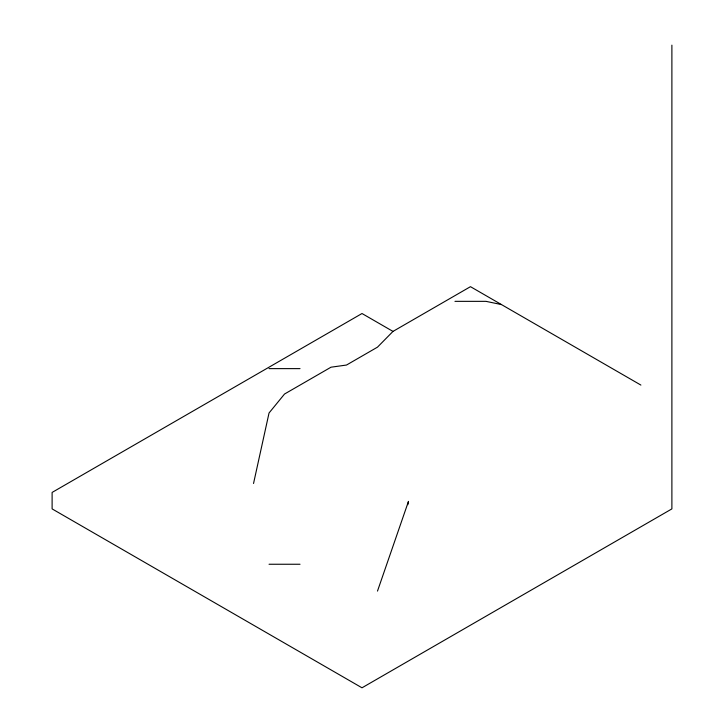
<?xml version="1.0" encoding="UTF-8"?>
<svg xmlns="http://www.w3.org/2000/svg" width="724" height="724" viewBox="0 0 724 724"><rect width="100%" height="100%" fill="white"/><g stroke="black" fill="none" stroke-linecap="round" stroke-linejoin="round"><path stroke-width="1.09" d="M407.847 504.691L408.481 501.37L377.494 591.083M253.536 483.487L269.038 412.988L284.532 394.028L331.013 367.195L346.506 365.041L377.494 347.149L392.987 331.411L470.464 286.677L640.894 385.077M454.962 301.347L485.958 301.347L501.451 304.569M269.038 368.625L300.026 368.625M269.038 564.249L300.026 564.249M392.987 331.411L362 313.519L52.11 492.429L52.11 508.891L362 687.8L671.89 508.891L671.89 45.141"/></g></svg>
